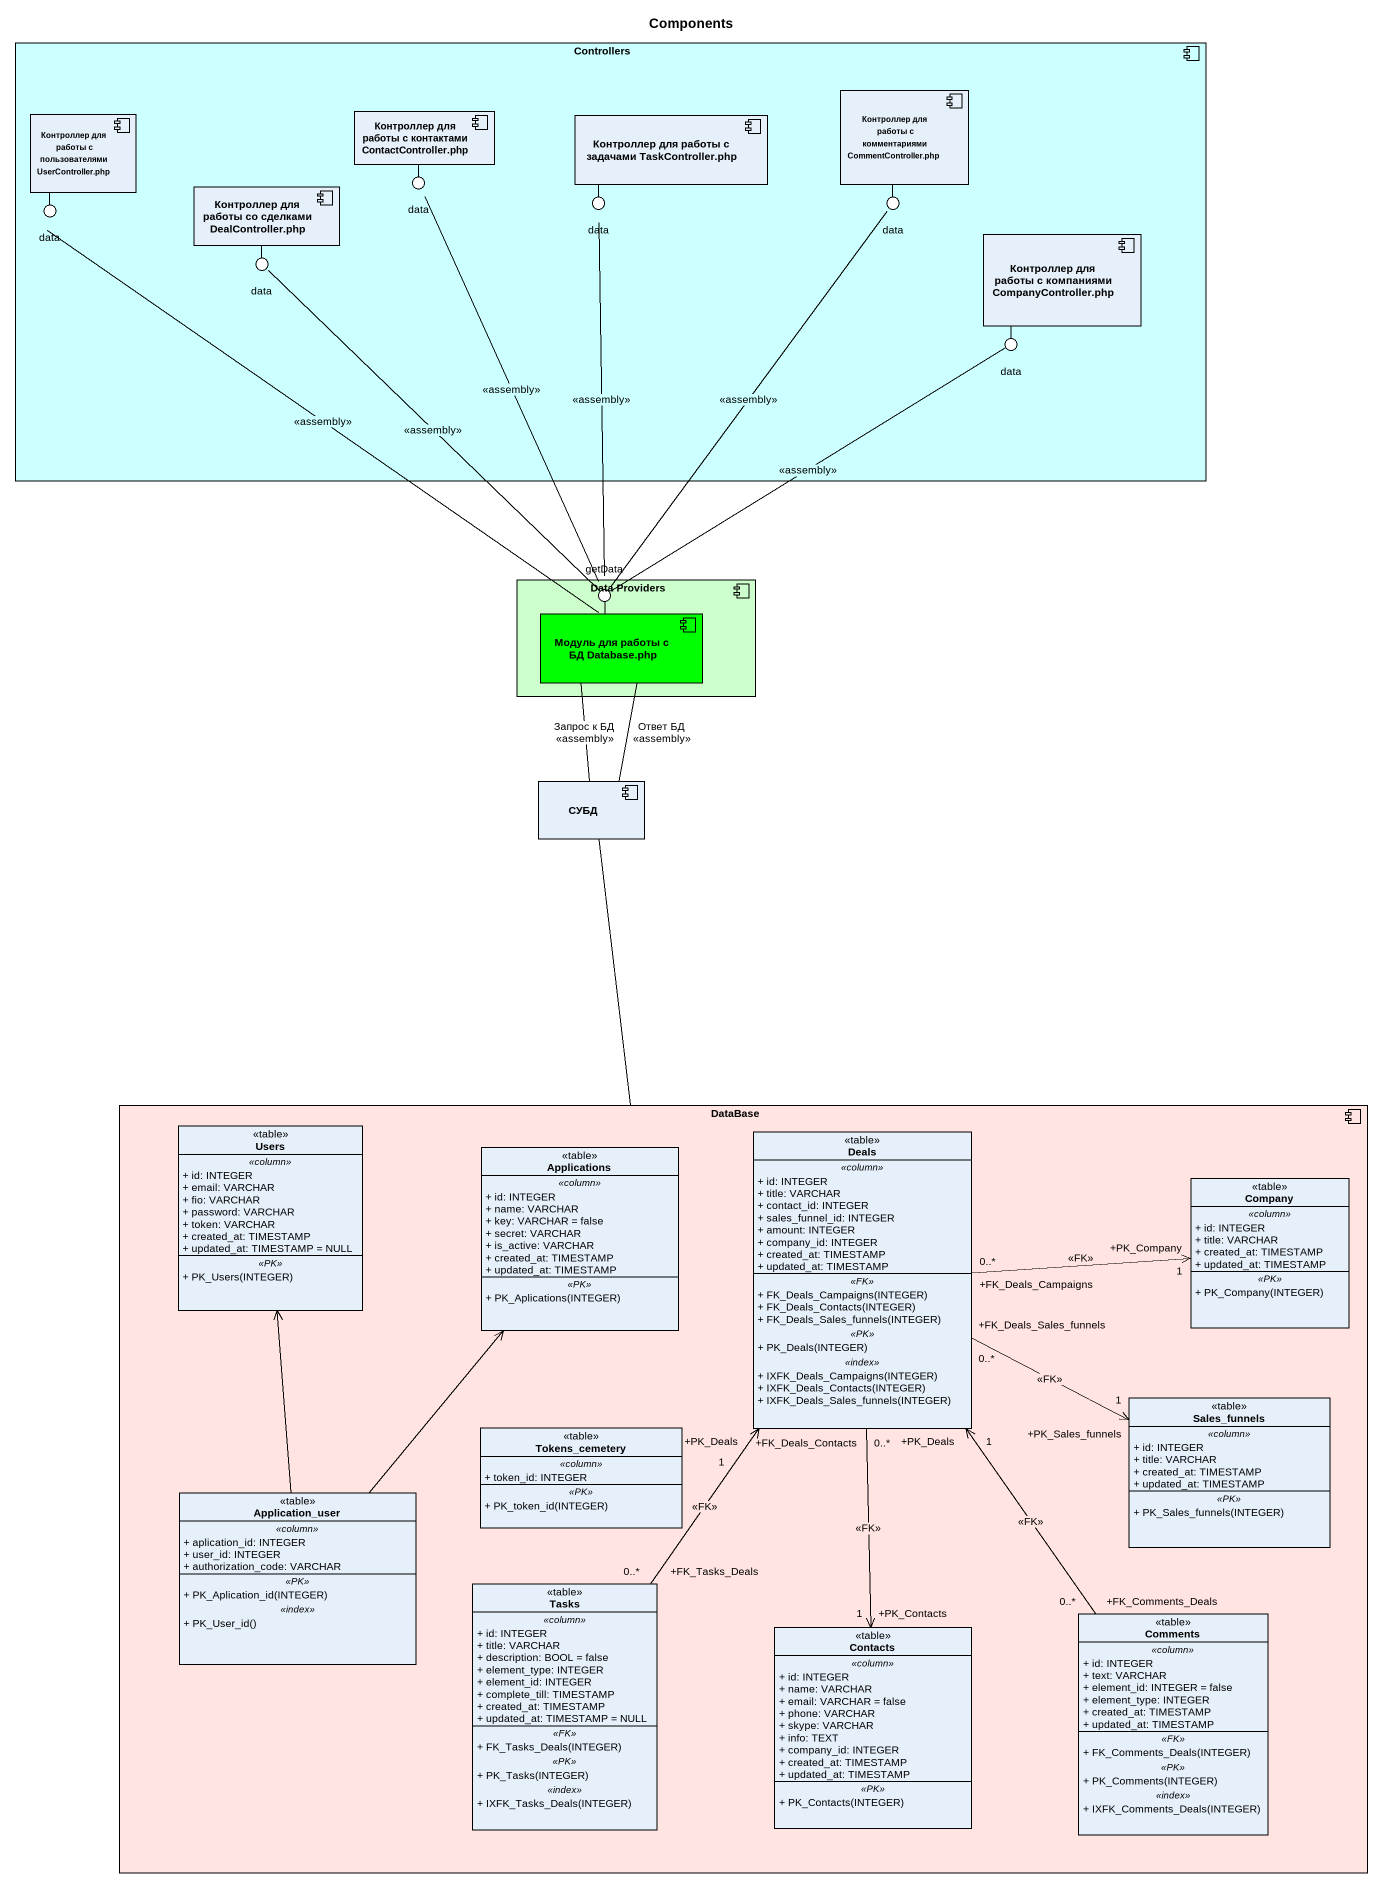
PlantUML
@startuml
title Components
allowmixing
hide circle
hide empty members
skinparam classAttributeIconSize 0
component Controllers #CCFFFF {
  component "Контроллер для работы с комментариями CommentController.php" as Контроллер_для_работы_с
  component "Контроллер для работы с пользователями UserController.php" as Контроллер_для_работы_с_2
  component "Контроллер для работы с контактами ContactController.php" as Контроллер_для_работы_с_3
  component "Контроллер для работы с задачами TaskController.php" as Контроллер_для_работы_с_4
  component "Контроллер для работы со сделками DealController.php" as Контроллер_для_работы_со
  component "Контроллер для работы с компаниями CompanyController.php" as Контроллер_для_работы_с_5
}
() data
() "data" as data_2
() "data" as data_3
() "data" as data_4
() "data" as data_5
() "data" as data_6
component "Data Providers" as Data_Providers #CCFFCC {
  component "Модуль для работы с БД Database.php" as Модуль_для_работы_с_БД #00FF00
}
() getData
component СУБД
component "DataBase" as DataBase_ #FFE4E1 {
  class Users <<table>> {
    .. <<column>> ..
    + id: INTEGER
    + email: VARCHAR
    + fio: VARCHAR
    + password: VARCHAR
    + token: VARCHAR
    + created_at: TIMESTAMP
    + updated_at: TIMESTAMP = NULL
    .. <<PK>> ..
    + PK_Users(INTEGER)
  }
  class Applications <<table>> {
    .. <<column>> ..
    + id: INTEGER
    + name: VARCHAR
    + key: VARCHAR = false
    + secret: VARCHAR
    + is_active: VARCHAR
    + created_at: TIMESTAMP
    + updated_at: TIMESTAMP
    .. <<PK>> ..
    + PK_Aplications(INTEGER)
  }
  class Deals <<table>> {
    .. <<column>> ..
    + id: INTEGER
    + title: VARCHAR
    + contact_id: INTEGER
    + sales_funnel_id: INTEGER
    + amount: INTEGER
    + company_id: INTEGER
    + created_at: TIMESTAMP
    + updated_at: TIMESTAMP
    .. <<FK>> ..
    + FK_Deals_Campaigns(INTEGER)
    + FK_Deals_Contacts(INTEGER)
    + FK_Deals_Sales_funnels(INTEGER)
    .. <<PK>> ..
    + PK_Deals(INTEGER)
    .. <<index>> ..
    + IXFK_Deals_Campaigns(INTEGER)
    + IXFK_Deals_Contacts(INTEGER)
    + IXFK_Deals_Sales_funnels(INTEGER)
  }
  class Company <<table>> {
    .. <<column>> ..
    + id: INTEGER
    + title: VARCHAR
    + created_at: TIMESTAMP
    + updated_at: TIMESTAMP
    .. <<PK>> ..
    + PK_Company(INTEGER)
  }
  class Sales_funnels <<table>> {
    .. <<column>> ..
    + id: INTEGER
    + title: VARCHAR
    + created_at: TIMESTAMP
    + updated_at: TIMESTAMP
    .. <<PK>> ..
    + PK_Sales_funnels(INTEGER)
  }
  class Tokens_cemetery <<table>> {
    .. <<column>> ..
    + token_id: INTEGER
    .. <<PK>> ..
    + PK_token_id(INTEGER)
  }
  class Application_user <<table>> {
    .. <<column>> ..
    + aplication_id: INTEGER
    + user_id: INTEGER
    + authorization_code: VARCHAR
    .. <<PK>> ..
    + PK_Aplication_id(INTEGER)
    .. <<index>> ..
    + PK_User_id()
  }
  class Tasks <<table>> {
    .. <<column>> ..
    + id: INTEGER
    + title: VARCHAR
    + description: BOOL = false
    + element_type: INTEGER
    + element_id: INTEGER
    + complete_till: TIMESTAMP
    + created_at: TIMESTAMP
    + updated_at: TIMESTAMP = NULL
    .. <<FK>> ..
    + FK_Tasks_Deals(INTEGER)
    .. <<PK>> ..
    + PK_Tasks(INTEGER)
    .. <<index>> ..
    + IXFK_Tasks_Deals(INTEGER)
  }
  class Contacts <<table>> {
    .. <<column>> ..
    + id: INTEGER
    + name: VARCHAR
    + email: VARCHAR = false
    + phone: VARCHAR
    + skype: VARCHAR
    + info: TEXT
    + company_id: INTEGER
    + created_at: TIMESTAMP
    + updated_at: TIMESTAMP
    .. <<PK>> ..
    + PK_Contacts(INTEGER)
  }
  class Comments <<table>> {
    .. <<column>> ..
    + id: INTEGER
    + text: VARCHAR
    + element_id: INTEGER = false
    + element_type: INTEGER
    + created_at: TIMESTAMP
    + updated_at: TIMESTAMP
    .. <<FK>> ..
    + FK_Comments_Deals(INTEGER)
    .. <<PK>> ..
    + PK_Comments(INTEGER)
    .. <<index>> ..
    + IXFK_Comments_Deals(INTEGER)
  }
}
Контроллер_для_работы_с_2 -- data
Контроллер_для_работы_с_3 -- data_2
Контроллер_для_работы_с_4 -- data_3
Контроллер_для_работы_с -- data_4
Контроллер_для_работы_со -- data_5
Контроллер_для_работы_с_5 -- data_6
Модуль_для_работы_с_БД -up- getData
data -- getData : <<assembly>>
data_2 -- getData : <<assembly>>
data_3 -- getData : <<assembly>>
data_4 -- getData : <<assembly>>
data_5 -- getData : <<assembly>>
data_6 -- getData : <<assembly>>
Модуль_для_работы_с_БД -- СУБД : Запрос к БД\n<<assembly>>
СУБД -up- Модуль_для_работы_с_БД : Ответ БД\n<<assembly>>
СУБД -- DataBase_
Deals "+FK_Deals_Campaigns\n0..*" -right-> "+PK_Company\n1" Company : <<FK>>
Deals "+FK_Deals_Sales_funnels\n0..*" -right-> "+PK_Sales_funnels\n1" Sales_funnels : <<FK>>
Deals "+FK_Deals_Contacts\n0..*" --> "+PK_Contacts\n1" Contacts : <<FK>>
Application_user -up-> Users
Application_user -up-> Applications
Tasks "+FK_Tasks_Deals\n0..*" -up-> "+PK_Deals\n1" Deals : <<FK>>
Comments "+FK_Comments_Deals\n0..*" -up-> "+PK_Deals\n1" Deals : <<FK>>
@enduml
